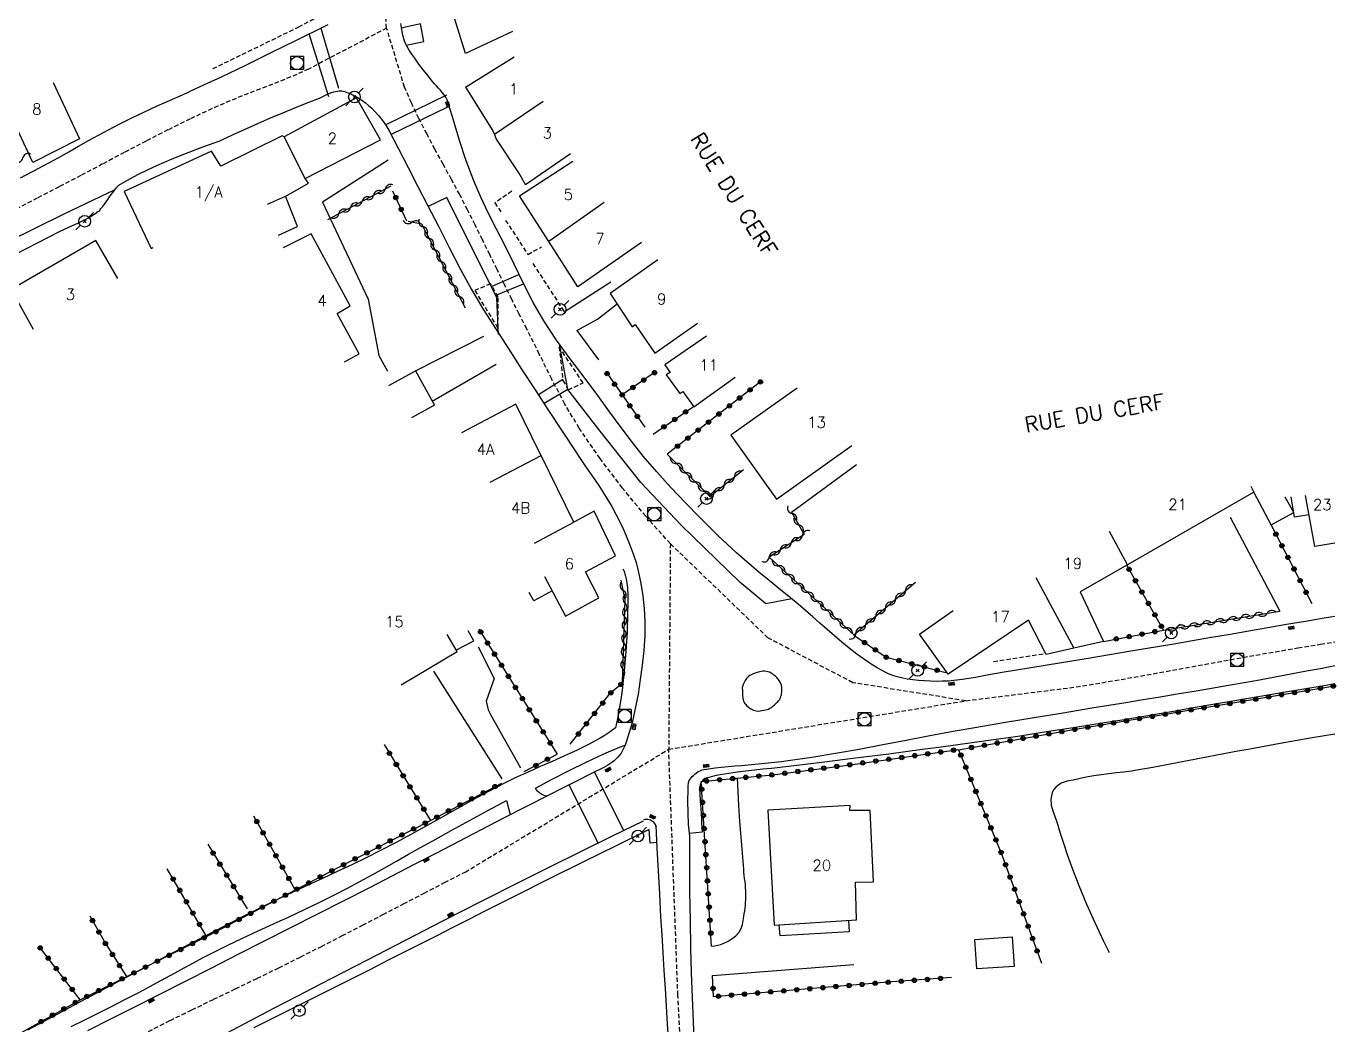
# Model space of a CAD drawing. Header units: millimetres. Extents: x 157999 to 159002, y 156999 to 158001.
# Drawn here: x 158850.2 to 159000.1, y 157797.1 to 157911.4 of the extents above; entities that cross this region are included whole.
import ezdxf
from ezdxf.enums import TextEntityAlignment as Align

# ---------------------------------------------------------------- set-up
doc = ezdxf.new("R2010")
doc.units = ezdxf.units.MM
doc.linetypes.add('DASHED', pattern=[0.75, 0.5, -0.25])
doc.layers.get('0').update_dxf_attribs({"linetype": 'CONTINUOUS'})
for name, color, linetype in [('W0001', 6, 'DASHED'), ('W0006', 2, 'CONTINUOUS'), ('W0008', 7, 'CONTINUOUS'), ('W0014', 7, 'CONTINUOUS'), ('W0015', 2, 'CONTINUOUS'), ('W0016', 2, 'CONTINUOUS'), ('W0017', 7, 'CONTINUOUS'), ('W0020', 2, 'CONTINUOUS'), ('W0101', 7, 'CONTINUOUS'), ('W0104', 1, 'CONTINUOUS'), ('W0112', 1, 'DASHED'), ('W0303', 7, 'CONTINUOUS'), ('W0310', 3, 'CONTINUOUS'), ('W0323', 7, 'CONTINUOUS'), ('W0333', 7, 'CONTINUOUS'), ('W0401', 7, 'CONTINUOUS'), ('W0420', 7, 'CONTINUOUS'), ('W0473', 7, 'CONTINUOUS'), ('W0515', 5, 'CONTINUOUS'), ('W0989', 7, 'CONTINUOUS'), ('W0991', 7, 'CONTINUOUS'), ('W1102', 7, 'CONTINUOUS')]:
    doc.layers.add(name, color=color, linetype=linetype)
doc.styles.get("Standard").update_dxf_attribs({"font": 'romans.shx', "width": 0.85})

# ---------------------------------------------------------------- blocks, each defined once
blk = doc.blocks.new('T420')
for p, q in [((0.75, 0.75), (-0.75, 0.75)), ((-0.75, 0.75), (-0.75, -0.75)), ((0.75, 0.75), (0.75, -0.75)), ((0.75, -0.75), (-0.75, -0.75))]:
    blk.add_line(p, q)
blk.add_ellipse((0, 0), major_axis=(-0.53, 0.53), ratio=1, start_param=3.926991, end_param=10.210176)
blk = doc.blocks.new('T473')
for p, q in [((-0.166667, 0.166667), (0.166667, -0.166667)), ((-0.166667, -0.166667), (0.166667, 0.166667)), ((0.500001, 0.500001), (1.000002, 1.000002)), ((-1.000002, -1.000002), (-0.500001, -0.500001))]:
    blk.add_line(p, q)
blk.add_ellipse((0, 0), major_axis=(0.471405, 0.471405), ratio=1, start_param=5.4977871438, end_param=11.780972451)
blk = doc.blocks.new('T401')
for p, q in [((-0.3, 0.3), (0, 0.3)), ((-0.3, -0.25), (-0.3, 0.3)), ((-0.3, 0.15), (0, 0.15)), ((-0.3, 0), (0, 0)), ((0, 0.3), (0, -0.25)), ((-0.3, -0.15), (0, -0.15)), ((-0.3, -0.25), (-0.3, -0.3)), ((-0.3, -0.3), (0, -0.3)), ((0, -0.3), (0, -0.25))]:
    blk.add_line(p, q)
blk = doc.blocks.new('t310o')
at = {"color": 0, "linetype": 'Continuous'}
for centre, start, end in [((-0.5, 0.38), 216.8699, 323.1304), ((0.5, -0.37), 36.8699, 143.1303)]:
    blk.add_arc(centre, 0.625, start, end, dxfattribs=at)
blk = doc.blocks.new('t323o')
at = {"color": 0, "linetype": 'Continuous'}
for radius in [0.25, 0.15]:
    blk.add_circle((0, 0), radius, dxfattribs=at)

msp = doc.modelspace()

# ---------------------------------------------------------------- linework, layer by layer
at = {"layer": 'W0001'}
for points in [[(158891.47, 157911.15), (158890.41, 157925.09), (158888.26, 157936.99), (158882.85, 157950.12), (158876.33, 157963.08), (158869.19, 157977.49), (158861.26, 157990.66), (158855.24, 158000)], [(158891.47, 157911.15), (158882.54, 157906.47), (158881.18, 157905.86), (158879.8, 157905.29), (158878.42, 157904.74), (158877.02, 157904.2), (158875.63, 157903.67), (158874.24, 157903.12), (158872.87, 157902.55), (158871.5, 157901.95), (158868.96, 157900.75), (158866.44, 157899.51), (158863.94, 157898.23), (158861.45, 157896.92), (158858.96, 157895.61), (158856.48, 157894.29), (158853.99, 157892.99), (158851.49, 157891.7), (158846.59, 157889.22)], [(158923.94, 157852.16), (158921.12, 157855.3), (158918.44, 157858.54), (158915.9, 157861.9), (158913.52, 157865.37), (158911.86, 157868.13), (158910.36, 157870.98), (158908.94, 157873.86), (158907.5, 157876.73), (158906.64, 157878.43), (158905.78, 157880.13), (158904.94, 157881.83), (158904.1, 157883.54), (158903.27, 157885.24), (158902.43, 157886.95), (158901.59, 157888.65), (158900.73, 157890.35), (158899.83, 157892.11), (158898.89, 157893.84), (158897.94, 157895.57), (158896.99, 157897.3), (158896.06, 157899.05), (158895.16, 157900.81), (158894.3, 157902.59), (158893.52, 157904.41), (158891.47, 157911.15)], [(158923.94, 157852.16), (158923.75, 157828.63)], [(158957.74, 157834.18), (158944.82, 157836.25), (158935.11, 157841.38), (158923.94, 157852.16)], [(158957.74, 157834.18), (158969.63, 157835.67), (158972.58, 157836.13), (158975.52, 157836.62), (158978.46, 157837.14), (158981.4, 157837.67), (158984.34, 157838.21), (158987.28, 157838.75), (158990.21, 157839.28), (158993.15, 157839.79), (158995.76, 157840.23), (158998.36, 157840.66), (159000, 157840.93)], [(158923.75, 157828.63), (158957.74, 157834.18)], [(158864.21, 157796.35), (158866.69, 157797.59), (158869.18, 157798.81), (158871.67, 157800.02), (158874.17, 157801.22), (158876.66, 157802.42), (158879.15, 157803.64), (158881.64, 157804.87), (158884, 157806.07), (158886.35, 157807.28), (158888.71, 157808.5), (158891.05, 157809.72), (158893.4, 157810.94), (158895.75, 157812.16), (158898.11, 157813.38), (158900.46, 157814.58), (158923.75, 157828.63)], [(158925.1, 157794.85), (158924.8, 157800.52), (158923.75, 157828.63)]]:
    msp.add_lwpolyline(points, dxfattribs=at)
at = {"layer": 'W0006'}
for points in [[(158860.36, 157892.65), (158854.54, 157889.86), (158825, 157875.31)], [(158904.29, 157876.08), (158904.08, 157880.3), (158898.36, 157891.79), (158896.24, 157890.74)], [(158937.83, 157845.84), (158934.87, 157845.27), (158931.88, 157847.77), (158925.16, 157854.29), (158920.55, 157859.15), (158915.89, 157865.03), (158912.21, 157869.82), (158911.27, 157875.01)]]:
    msp.add_lwpolyline(points, dxfattribs=at)
at = {"layer": 'W0008'}
for points in [[(158898.41, 157902.96), (158898.24, 157903.25), (158898.05, 157903.53), (158897.84, 157903.8), (158897.62, 157904.05), (158897.39, 157904.3), (158897.16, 157904.54), (158896.94, 157904.79), (158896.73, 157905.05), (158896.21, 157905.7), (158895.69, 157906.35), (158895.17, 157907.02), (158894.69, 157907.7), (158894.37, 157908.17), (158894.05, 157908.65), (158893.76, 157909.15), (158893.53, 157909.68), (158893.33, 157910.34), (158893.2, 157911.01), (158893.11, 157911.68)], [(159000, 157843.84), (158998.76, 157843.64), (158996.61, 157843.27), (158994.45, 157842.9), (158992.3, 157842.53), (158990.15, 157842.16), (158988, 157841.78), (158985.85, 157841.41), (158983.7, 157841.04), (158981.54, 157840.67), (158976.64, 157839.84), (158971.74, 157839.02), (158966.84, 157838.21), (158961.93, 157837.4), (158960.4, 157837.14), (158958.87, 157836.86), (158957.33, 157836.61), (158955.78, 157836.44), (158955.08, 157836.41), (158954.39, 157836.4), (158953.7, 157836.42), (158953.01, 157836.46), (158952.35, 157836.51), (158951.69, 157836.58), (158951.04, 157836.67), (158950.39, 157836.8), (158949.88, 157836.94), (158949.39, 157837.09), (158948.9, 157837.28), (158948.43, 157837.49), (158947.6, 157837.94), (158946.81, 157838.44), (158946.04, 157838.98), (158945.29, 157839.53), (158944.41, 157840.2), (158943.56, 157840.9), (158942.71, 157841.61), (158941.88, 157842.33), (158941.05, 157843.06), (158940.23, 157843.79), (158939.4, 157844.51), (158938.56, 157845.23), (158937.68, 157845.96), (158936.79, 157846.69), (158935.9, 157847.42), (158935.01, 157848.14), (158934.12, 157848.87), (158933.24, 157849.61), (158932.37, 157850.36), (158931.5, 157851.12), (158930.43, 157852.1), (158929.37, 157853.09), (158928.33, 157854.11), (158927.31, 157855.14), (158925.64, 157856.86), (158924, 157858.6), (158922.39, 157860.37), (158920.83, 157862.19), (158919.48, 157863.88), (158918.18, 157865.62), (158916.91, 157867.37), (158915.63, 157869.11), (158914.06, 157871.22), (158912.47, 157873.32), (158910.92, 157875.45), (158909.47, 157877.66), (158908.25, 157879.77), (158907.13, 157881.94), (158906.06, 157884.13), (158904.98, 157886.31), (158904.06, 157888.14), (158903.14, 157889.96), (158902.26, 157891.8), (158901.44, 157893.68), (158900.58, 157895.97), (158899.81, 157898.29), (158899.11, 157900.62), (158898.41, 157902.96)], [(158857.28, 157796.46), (158860, 157797.83), (158862.72, 157799.2), (158865.43, 157800.57), (158868.45, 157802.1), (158871.46, 157803.64), (158874.48, 157805.17), (158877.5, 157806.7), (158880.51, 157808.23), (158883.53, 157809.76), (158886.54, 157811.3), (158889.55, 157812.83), (158892.11, 157814.15), (158894.67, 157815.47), (158897.23, 157816.79), (158899.78, 157818.12), (158902.34, 157819.45), (158904.89, 157820.77), (158907.45, 157822.08), (158910.01, 157823.39), (158911.63, 157824.22), (158913.25, 157825.03), (158914.88, 157825.85), (158916.5, 157826.66)], [(158922.28, 157819.94), (158922.41, 157817.32), (158922.54, 157814.7), (158922.68, 157812.08), (158922.83, 157809.46), (158922.95, 157807.41), (158923.07, 157805.37), (158923.2, 157803.32), (158923.33, 157801.27), (158923.46, 157799.22), (158923.59, 157797.17), (158923.71, 157795.13)], [(158926.69, 157794.61), (158926.58, 157797.43), (158926.47, 157800.25), (158926.37, 157803.07), (158926.3, 157805.89), (158926.23, 157809.09), (158926.18, 157812.3), (158926.16, 157815.5), (158926.15, 157818.7)]]:
    msp.add_lwpolyline(points, dxfattribs=at)
at = {"layer": 'W0014'}
for points in [[(158849.57, 157894.02), (158851.68, 157895.12), (158852.82, 157895.74), (158853.96, 157896.37), (158855.09, 157897.01), (158856.22, 157897.65), (158857.35, 157898.29), (158858.48, 157898.92), (158859.62, 157899.53), (158860.77, 157900.13), (158862.22, 157900.85), (158863.68, 157901.54), (158865.15, 157902.22), (158866.62, 157902.88), (158868.09, 157903.54), (158869.57, 157904.2), (158871.03, 157904.88), (158872.49, 157905.56), (158875.42, 157906.97), (158878.33, 157908.39), (158881.24, 157909.83), (158884.15, 157911.27), (158884.76, 157911.56)], [(158872.37, 157898.27), (158873.82, 157898.95), (158875.27, 157899.61), (158876.73, 157900.26), (158878.19, 157900.89), (158879.58, 157901.48), (158880.97, 157902.05), (158882.37, 157902.61), (158883.77, 157903.15), (158884.31, 157903.39), (158884.86, 157903.66), (158885.44, 157903.88), (158886.05, 157903.99), (158886.35, 157903.97), (158886.65, 157903.9), (158886.93, 157903.8), (158887.21, 157903.7), (158887.58, 157903.53), (158887.95, 157903.34), (158888.3, 157903.13), (158888.64, 157902.9), (158889.04, 157902.61), (158889.41, 157902.3), (158889.78, 157901.98), (158890.12, 157901.63), (158890.56, 157901.12), (158890.98, 157900.6), (158891.36, 157900.05), (158891.72, 157899.48)], [(158891.72, 157899.48), (158892.82, 157897.33), (158893.93, 157895.19), (158895.04, 157893.05), (158896.15, 157890.91), (158897.39, 157888.48), (158898.62, 157886.05), (158899.87, 157883.62), (158901.19, 157881.23), (158902.56, 157878.92), (158903.99, 157876.65), (158905.45, 157874.4), (158906.91, 157872.14), (158908.45, 157869.76), (158910, 157867.4), (158911.56, 157865.03), (158913.11, 157862.67), (158913.63, 157861.89), (158914.16, 157861.12), (158914.69, 157860.35), (158915.22, 157859.58), (158915.75, 157858.8), (158916.26, 157858.02), (158916.76, 157857.23), (158917.23, 157856.42), (158917.71, 157855.55), (158918.16, 157854.67), (158918.58, 157853.77), (158918.97, 157852.86), (158919.34, 157851.93), (158919.7, 157850.98), (158920.01, 157850.02), (158920.27, 157849.04), (158920.56, 157847.62), (158920.78, 157846.18), (158920.93, 157844.73), (158921.01, 157843.27), (158921, 157841.6), (158920.89, 157839.93), (158920.72, 157838.26), (158920.5, 157836.6), (158920.24, 157834.95), (158919.93, 157833.29), (158919.55, 157831.65), (158919.09, 157830.04), (158918.93, 157829.56), (158918.75, 157829.09), (158918.55, 157828.63), (158918.3, 157828.19), (158918.12, 157827.95), (158917.93, 157827.72), (158917.72, 157827.52), (158917.5, 157827.32), (158917.26, 157827.13), (158917.02, 157826.96), (158916.77, 157826.8), (158916.5, 157826.66)], [(158847.8, 157884.69), (158854.04, 157887.88), (158855.11, 157888.39), (158856.2, 157888.89), (158857.27, 157889.42), (158858.29, 157890.06), (158858.31, 157890.07), (158858.32, 157890.09), (158858.33, 157890.1), (158858.34, 157890.12), (158858.35, 157890.13), (158858.37, 157890.15), (158858.39, 157890.16), (158858.41, 157890.17), (158858.41, 157890.17), (158858.41, 157890.17), (158858.41, 157890.16), (158858.41, 157890.16), (158858.42, 157890.16), (158858.42, 157890.16), (158858.42, 157890.16), (158858.42, 157890.16), (158858.54, 157890.21), (158858.63, 157890.3), (158858.7, 157890.41), (158858.77, 157890.5), (158858.98, 157890.75), (158859.19, 157891.02), (158859.39, 157891.29), (158859.58, 157891.56), (158859.77, 157891.84), (158859.96, 157892.11), (158860.16, 157892.39), (158860.36, 157892.65), (158860.43, 157892.75), (158860.5, 157892.85), (158860.57, 157892.94), (158860.65, 157893.03), (158860.7, 157893.07), (158860.74, 157893.1), (158860.79, 157893.13), (158860.83, 157893.17), (158860.89, 157893.21), (158860.95, 157893.25), (158861.01, 157893.29), (158861.07, 157893.33), (158862.07, 157893.9), (158863.09, 157894.43), (158864.12, 157894.94), (158865.17, 157895.42), (158866.94, 157896.2), (158868.74, 157896.93), (158870.55, 157897.62), (158872.37, 157898.27)], [(158918.51, 157849.28), (158918.64, 157849.01), (158918.74, 157848.72), (158918.82, 157848.43), (158918.89, 157848.13), (158919.02, 157847.16), (158919.06, 157846.19), (158919.06, 157845.22), (158919.04, 157844.25), (158918.98, 157842.03), (158918.84, 157839.82), (158918.65, 157837.61), (158918.41, 157835.41), (158918.26, 157834.32), (158918.09, 157833.24), (158917.9, 157832.16), (158917.67, 157831.08)], [(158926.15, 157818.7), (158926.03, 157820.03), (158925.96, 157821.36), (158925.94, 157822.7), (158925.97, 157824.03), (158925.98, 157824.16), (158925.98, 157824.28), (158925.98, 157824.41), (158925.99, 157824.54), (158926, 157824.67), (158926.02, 157824.8), (158926.05, 157824.92), (158926.1, 157825.05), (158926.19, 157825.22), (158926.31, 157825.37), (158926.44, 157825.5), (158926.57, 157825.63), (158926.75, 157825.79), (158926.93, 157825.94), (158927.13, 157826.07), (158927.34, 157826.18), (158927.57, 157826.27), (158927.81, 157826.32), (158928.06, 157826.36), (158928.3, 157826.4), (158929.05, 157826.5), (158929.81, 157826.58), (158930.57, 157826.65), (158931.33, 157826.72), (158932.09, 157826.79), (158932.85, 157826.86), (158933.62, 157826.93), (158934.38, 157827), (158935.14, 157827.07), (158935.9, 157827.15), (158936.66, 157827.24), (158937.42, 157827.33), (158940.14, 157827.74), (158942.84, 157828.18), (158945.54, 157828.66), (158948.24, 157829.16), (158950.93, 157829.68), (158953.62, 157830.19), (158956.31, 157830.69), (158959.01, 157831.17), (158962.3, 157831.73), (158965.59, 157832.27), (158968.88, 157832.82), (158972.16, 157833.36), (158974.12, 157833.68), (158976.08, 157834), (158978.03, 157834.32), (158979.99, 157834.64), (158981.95, 157834.96), (158983.9, 157835.28), (158985.86, 157835.61), (158987.81, 157835.95), (158989.6, 157836.27), (158991.38, 157836.59), (158993.17, 157836.92), (158994.95, 157837.26), (158996.73, 157837.6), (158998.52, 157837.93), (159000, 157838.2)], [(159000, 157836.11), (158998.76, 157835.91), (158994.32, 157835.16), (158989.87, 157834.4), (158987.84, 157834.06), (158985.8, 157833.71), (158983.77, 157833.36), (158981.73, 157833.01), (158979.7, 157832.66), (158977.66, 157832.31), (158975.63, 157831.97), (158973.59, 157831.64), (158970.3, 157831.12), (158967, 157830.61), (158963.7, 157830.11), (158960.4, 157829.63), (158958.49, 157829.36), (158956.58, 157829.1), (158954.66, 157828.84), (158952.75, 157828.59), (158948.93, 157828.09), (158945.11, 157827.61), (158941.29, 157827.13), (158937.47, 157826.66), (158936.5, 157826.55), (158935.52, 157826.44), (158934.54, 157826.34), (158933.56, 157826.24), (158932.58, 157826.13), (158931.6, 157826.01), (158930.62, 157825.87), (158929.65, 157825.71), (158929.2, 157825.62), (158928.76, 157825.52), (158928.33, 157825.41), (158927.89, 157825.28)], [(158917.67, 157831.08), (158917.25, 157830.77), (158916.82, 157830.47), (158916.37, 157830.18), (158915.92, 157829.91), (158914.57, 157829.19), (158913.21, 157828.51), (158911.82, 157827.87), (158910.43, 157827.25), (158909.04, 157826.65), (158907.65, 157826.03), (158906.26, 157825.39), (158904.9, 157824.72), (158903.11, 157823.8), (158901.35, 157822.84), (158899.59, 157821.87), (158897.84, 157820.88), (158896.09, 157819.9), (158894.33, 157818.92), (158892.57, 157817.96), (158890.78, 157817.04), (158889.14, 157816.21), (158887.48, 157815.41), (158885.81, 157814.63), (158884.14, 157813.86), (158882.47, 157813.09), (158880.81, 157812.32), (158879.14, 157811.53), (158877.49, 157810.72), (158874.67, 157809.31), (158871.87, 157807.86), (158869.08, 157806.4), (158866.29, 157804.94), (158863.18, 157803.31), (158860.07, 157801.67), (158856.97, 157800.03), (158853.88, 157798.36), (158850.38, 157796.48)], [(158908.52, 157824.2), (158910.43, 157825.22), (158912.35, 157826.2), (158914.29, 157827.14), (158916.24, 157828.06), (158916.87, 157828.33), (158917.49, 157828.6), (158918.13, 157828.86), (158918.76, 157829.1)], [(158927.89, 157825.28), (158927.71, 157825.13), (158927.56, 157824.96), (158927.44, 157824.76), (158927.34, 157824.55), (158927.28, 157824.27), (158927.28, 157823.98), (158927.3, 157823.7), (158927.32, 157823.42), (158927.34, 157822.88), (158927.37, 157822.34), (158927.41, 157821.81), (158927.45, 157821.27), (158927.49, 157820.74), (158927.52, 157820.21), (158927.55, 157819.68), (158927.59, 157819.15)], [(158855.38, 157796.91), (158856.92, 157797.68), (158858.45, 157798.44), (158859.98, 157799.21), (158861.51, 157799.99), (158863.04, 157800.77), (158864.09, 157801.34), (158865.15, 157801.91), (158866.2, 157802.48), (158867.25, 157803.06), (158868.3, 157803.63), (158869.35, 157804.2), (158870.41, 157804.77), (158871.48, 157805.31), (158873.23, 157806.18), (158874.99, 157807.02), (158876.76, 157807.84), (158878.53, 157808.65), (158880.31, 157809.46), (158882.08, 157810.28), (158883.84, 157811.13), (158885.58, 157812), (158887, 157812.74), (158888.4, 157813.49), (158889.8, 157814.26), (158891.19, 157815.04), (158892.58, 157815.83), (158893.97, 157816.61), (158895.36, 157817.39), (158896.76, 157818.16), (158898.86, 157819.32), (158900.96, 157820.47), (158903.06, 157821.63), (158905.17, 157822.78)], [(158905.17, 157822.78), (158905.61, 157821.15)], [(158873.21, 157796.2), (158875.89, 157797.59), (158878.56, 157798.99), (158881.24, 157800.38), (158883.92, 157801.78), (158886.6, 157803.17), (158889.29, 157804.55), (158893.63, 157806.79), (158897.98, 157809.02), (158902.34, 157811.24), (158906.7, 157813.45), (158910.23, 157815.22), (158913.77, 157816.97), (158917.31, 157818.72), (158920.86, 157820.46)], [(158920.85, 157820.58), (158921.01, 157820.62), (158921.18, 157820.63), (158921.35, 157820.63), (158921.51, 157820.6), (158921.65, 157820.55), (158921.77, 157820.49), (158921.89, 157820.41), (158921.99, 157820.32), (158922.1, 157820.18), (158922.19, 157820.03), (158922.25, 157819.87), (158922.3, 157819.71)], [(158921.52, 157819.47), (158917.72, 157817.6), (158913.93, 157815.72), (158910.14, 157813.83), (158906.36, 157811.93), (158904.53, 157811.01), (158902.7, 157810.09), (158900.87, 157809.16), (158899.04, 157808.23), (158897.22, 157807.3), (158895.39, 157806.37), (158893.56, 157805.44), (158891.73, 157804.52), (158889.53, 157803.41), (158887.32, 157802.3), (158885.11, 157801.19), (158882.9, 157800.09), (158880.69, 157798.98), (158878.48, 157797.87), (158876.28, 157796.75)], [(158921.64, 157817.89), (158921.52, 157819.47)], [(158927.59, 157819.15), (158926.14, 157818.98)], [(158922.39, 157817.95), (158921.64, 157817.89)]]:
    msp.add_lwpolyline(points, dxfattribs=at)
msp.add_lwpolyline([(158909.75, 157823.26, -0.126424), (158908.79, 157823.79, -0.126424), (158908.52, 157824.2)], format="xyb", dxfattribs=at)
at = {"layer": 'W0015'}
msp.add_lwpolyline([(158932.18, 157835.46), (158932.19, 157835.14), (158932.19, 157834.81), (158932.22, 157834.47), (158932.31, 157834.15), (158932.37, 157834), (158932.46, 157833.87), (158932.56, 157833.74), (158932.67, 157833.63), (158932.91, 157833.43), (158933.16, 157833.25), (158933.45, 157833.11), (158933.75, 157833.02), (158933.98, 157833), (158934.2, 157833.02), (158934.42, 157833.07), (158934.64, 157833.12), (158934.82, 157833.15), (158935, 157833.19), (158935.17, 157833.24), (158935.34, 157833.32), (158935.52, 157833.42), (158935.67, 157833.55), (158935.82, 157833.69), (158935.97, 157833.82), (158936.09, 157833.93), (158936.21, 157834.04), (158936.32, 157834.16), (158936.42, 157834.29), (158936.47, 157834.37), (158936.51, 157834.45), (158936.54, 157834.54), (158936.57, 157834.62), (158936.6, 157834.71), (158936.62, 157834.8), (158936.64, 157834.88), (158936.66, 157834.97), (158936.69, 157835.22), (158936.7, 157835.46), (158936.68, 157835.71), (158936.64, 157835.95), (158936.58, 157836.15), (158936.49, 157836.33), (158936.39, 157836.51), (158936.27, 157836.67), (158936.12, 157836.84), (158935.97, 157836.99), (158935.8, 157837.13), (158935.62, 157837.26), (158935.46, 157837.35), (158935.29, 157837.44), (158935.11, 157837.51), (158934.93, 157837.55), (158934.73, 157837.57), (158934.52, 157837.56), (158934.32, 157837.53), (158934.13, 157837.49), (158933.88, 157837.43), (158933.64, 157837.36), (158933.4, 157837.27), (158933.17, 157837.15), (158933.03, 157837.07), (158932.9, 157836.97), (158932.77, 157836.86), (158932.66, 157836.74), (158932.5, 157836.52), (158932.37, 157836.29), (158932.26, 157836.04), (158932.18, 157835.78), (158932.17, 157835.7), (158932.17, 157835.62), (158932.17, 157835.54)], close=True, dxfattribs=at)
at = {"layer": 'W0016'}
for points in [[(158884.87, 157903.28), (158882.62, 157910.52)], [(158883.93, 157911.16), (158885.96, 157904.28)], [(158891.4, 157900.12), (158898.37, 157903.53)], [(158898.35, 157902.08), (158891.97, 157898.98)], [(158903.53, 157881.62), (158906.61, 157882.96)], [(158904.09, 157880.65), (158907.13, 157881.89)], [(158911.64, 157870.95), (158908.84, 157869.2)], [(158912.21, 157869.82), (158909.49, 157868.2)]]:
    msp.add_lwpolyline(points, dxfattribs=at)
at = {"layer": 'W0017'}
for points in [[(158891.66, 157896.06), (158884.13, 157891.24), (158889.35, 157880.14), (158890.58, 157873.69), (158891.56, 157871.89)], [(158911.79, 157878.7), (158917.14, 157882.14)], [(158915.6, 157877.84), (158917.85, 157879.6)], [(158913.24, 157876.56), (158915.6, 157877.84)], [(158894.78, 157871.93), (158902.61, 157875.9)], [(158896.68, 157868.46), (158903.99, 157872.71)], [(158937.8, 157855.75), (158945.25, 157861.21)], [(158987.99, 157855.19), (158993.7, 157844.42)], [(158901.95, 157840.37), (158903.79, 157836.73), (158902.87, 157834.15), (158903.09, 157833.16), (158903.4, 157832.55), (158906.79, 157826.52)], [(158904.7, 157825.24), (158896.86, 157837.58)], [(158928.66, 157806.09), (158929.02, 157806.13), (158929.38, 157806.21), (158929.73, 157806.31), (158930.07, 157806.45), (158930.55, 157806.69), (158931.02, 157806.96), (158931.45, 157807.3), (158931.82, 157807.71), (158932.05, 157808.13), (158932.18, 157808.58), (158932.27, 157809.04), (158932.35, 157809.48), (158932.4, 157809.8), (158932.45, 157810.13), (158932.49, 157810.45), (158932.53, 157810.77), (158932.55, 157811.1), (158932.57, 157811.42), (158932.58, 157811.74), (158932.58, 157812.07), (158932.57, 157812.43), (158932.55, 157812.79), (158932.52, 157813.15), (158932.49, 157813.5), (158932.44, 157813.86), (158932.4, 157814.22), (158932.36, 157814.58), (158932.33, 157814.93), (158932.18, 157816.74), (158932.03, 157818.56), (158931.89, 157820.37), (158931.77, 157822.18), (158931.73, 157822.98), (158931.69, 157823.78), (158931.67, 157824.58), (158931.64, 157825.37)], [(158928.75, 157802.76), (158944.95, 157803.99)]]:
    msp.add_lwpolyline(points, dxfattribs=at)
at = {"layer": 'W0020'}
for points in [[(158915.25, 157826.03), (158918.57, 157819.33)], [(158912.31, 157824.55), (158915.68, 157817.89)]]:
    msp.add_lwpolyline(points, dxfattribs=at)
at = {"layer": 'W0101'}
for points in [[(158900.48, 157908.25), (158898.89, 157913.42)], [(158905.87, 157910.77), (158900.48, 157908.25)], [(158900.49, 157904.39), (158906.06, 157907.88)], [(158853.31, 157904.95), (158856.32, 157898.48)], [(158900.49, 157904.39), (158903.63, 157899.4), (158903.8, 157898.98)], [(158850.99, 157895.79), (158847.87, 157902.5)], [(158890.78, 157898.39), (158888.02, 157903.18), (158879.74, 157898.71)], [(158856.32, 157898.48), (158850.99, 157895.79)], [(158879.74, 157898.71), (158879.53, 157898.84), (158872.51, 157895.35), (158871.43, 157897.08), (158861.45, 157892.46)], [(158882.16, 157893.93), (158890.78, 157898.39)], [(158903.8, 157898.98), (158904.01, 157898.44), (158906.73, 157894.35), (158907.36, 157893.22)], [(158912.5, 157896.76), (158907.36, 157893.22)], [(158906.68, 157891.98), (158912.76, 157895.95)], [(158877.82, 157891.03), (158879.89, 157891.94), (158879.92, 157891.94), (158882.52, 157893.41), (158882.16, 157893.93)], [(158861.45, 157892.46), (158864.54, 157885.95), (158864.76, 157886.05)], [(158910.04, 157886.74), (158906.68, 157891.98)], [(158887.28, 157879.36), (158882.82, 157887.63), (158879.64, 157886.01)], [(158860.71, 157882.49), (158858.19, 157886.84), (158848.49, 157881.23), (158851.03, 157876.71)], [(158920.65, 157886.63), (158913.35, 157881.57), (158910.04, 157886.74)], [(158922.51, 157884.64), (158917.06, 157880.79), (158919.57, 157876.98), (158919.93, 157877.24), (158922.15, 157873.97), (158927.05, 157877.39)], [(158886.64, 157872.95), (158888.32, 157873.87), (158887.64, 157875.15), (158885.82, 157878.5), (158887.28, 157879.36)], [(158928.09, 157875.9), (158923.32, 157872.61), (158923.9, 157871.73), (158923.45, 157871.49), (158925.02, 157869.33), (158925.38, 157869.58), (158926.64, 157867.81), (158931.37, 157871.21)], [(158938.44, 157869.96), (158930.87, 157864.57), (158936.07, 157857.26), (158944.7, 157863.4)], [(158906.25, 157868.11), (158900.04, 157864.85)], [(158909.15, 157862.25), (158909.02, 157862.51), (158906.25, 157868.11)], [(158912.91, 157854.63), (158909.15, 157862.25)], [(158990.36, 157858.73), (158990.7, 157858.05), (158976.26, 157849.74)], [(159000, 157852.2), (158997.71, 157851.85), (158996.61, 157857.66)], [(158917.68, 157850.76), (158915.21, 157855.87), (158912.91, 157854.63)], [(158909.54, 157848.41), (158910.51, 157846.54), (158911.94, 157843.85), (158915.76, 157845.95), (158914.21, 157848.94), (158917.68, 157850.76)], [(158976.26, 157849.74), (158970.84, 157846.63), (158973.5, 157840.98)], [(158966.93, 157839.47), (158964.93, 157843.39), (158955.73, 157837.22), (158952.44, 157841.82), (158956.3, 157844.53)], [(158899.56, 157839.83), (158898.39, 157841.76)], [(158973.5, 157840.98), (158970.12, 157840.2)], [(158893.15, 157835.99), (158899.56, 157839.83)], [(158970.12, 157840.2), (158966.93, 157839.47)]]:
    msp.add_lwpolyline(points, dxfattribs=at)
msp.add_lwpolyline([(158944.5, 157822.2), (158935.11, 157821.68), (158935.81, 157808.5), (158945.24, 157809.11), (158945.14, 157813.43), (158947.19, 157813.47), (158946.8, 157821.63), (158944.46, 157821.62)], close=True, dxfattribs=at)
at = {"layer": 'W0104'}
for points in [[(158879.1, 157887.48), (158881.28, 157888.44), (158879.89, 157891.94)], [(158891.72, 157870.25), (158894.78, 157871.93), (158896.93, 157868)], [(158896.93, 157868), (158894.31, 157866.56)], [(158992.7, 157854.3), (158990.7, 157858.05)], [(158992.7, 157854.3), (158995.28, 157855.72), (158994.31, 157857.48)], [(158997.02, 157855.46), (158995.36, 157855.21), (158994.99, 157857.53)], [(158910.4, 157846.76), (158908.32, 157845.62), (158907.8, 157846.57)], [(158899.45, 157840.02), (158901.45, 157841.04), (158900.8, 157842.18)], [(158944.32, 157809.05), (158944.39, 157807.73), (158936.5, 157807.28), (158936.4, 157808.54)]]:
    msp.add_lwpolyline(points, dxfattribs=at)
msp.add_lwpolyline([(158963.28, 157803.79), (158959.01, 157803.49), (158958.77, 157806.87), (158963.04, 157807.18)], close=True, dxfattribs=at)
at = {"layer": 'W0112'}
for points in [[(158871.58, 157906.52), (158881.41, 157911.29), (158887.37, 157914.53), (158887.75, 157925.13)], [(158905.81, 157892.48), (158903.86, 157891.18), (158904.62, 157890.02)], [(158905.08, 157889.16), (158907.63, 157885.27), (158909.21, 157886.11)], [(158908.21, 157884.21), (158911.79, 157878.7)], [(158960.91, 157838.69), (158966.87, 157839.58)]]:
    msp.add_lwpolyline(points, dxfattribs=at)
for points in [[(158904.21, 157876.81), (158904.23, 157880.41), (158903.37, 157881.9), (158901.55, 157881.13)], [(158911.21, 157874.67), (158911.65, 157870.85), (158912.25, 157869.77), (158913.95, 157870.56)]]:
    msp.add_lwpolyline(points, close=True, dxfattribs=at)
at = {"layer": 'W0303'}
msp.add_lwpolyline([(158913.24, 157876.56), (158915.7, 157873.21)], dxfattribs=at)
at = {"layer": 'W0310'}
for points in [[(158891.94, 157893.09), (158884.69, 157889.23)], [(158900.49, 157879.1), (158895.51, 157888.72), (158893.92, 157889.03)], [(158923.57, 157862.4), (158928.45, 157857.54), (158932.3, 157860.65)], [(158937.8, 157855.75), (158939.24, 157853.22), (158935.23, 157850.63), (158944.93, 157841.71), (158951.99, 157847.76)], [(158918.45, 157836.33), (158918.76, 157845.73), (158918.3, 157847.97)], [(158980.38, 157842.27), (158993.7, 157844.42)]]:
    msp.add_lwpolyline(points, dxfattribs=at)
at = {"layer": 'W0323'}
for points in [[(158893.79, 157889.05), (158892.17, 157892.5)], [(158916.54, 157871.85), (158921.02, 157865.5)], [(158922.24, 157871.81), (158918.42, 157869.18)], [(158934.28, 157870.7), (158923.57, 157862.4)], [(158921.97, 157864.68), (158926.59, 157867.87)], [(158997.38, 157845.26), (158992.7, 157854.3)], [(158973.5, 157840.98), (158980.38, 157842.27), (158976.17, 157849.69)], [(158902.02, 157842.39), (158910.99, 157828.08)], [(158944.93, 157841.68), (158948.64, 157839.16), (158955.61, 157837.38)], [(158912.49, 157829.2), (158917.14, 157835.11), (158918.48, 157836.22)], [(158956.92, 157828.58), (158970.09, 157830.88), (158993.06, 157834.73), (159000, 157835.9)], [(158891.19, 157829.16), (158896.49, 157820.5)], [(158907.22, 157826.08), (158910.99, 157828.08)], [(158928.66, 157806.09), (158927.48, 157824.94), (158935.63, 157825.71), (158944.57, 157826.87), (158956.92, 157828.61)], [(158956.92, 157828.58), (158961.77, 157816.87)], [(158837.3, 157796.28), (158840.2, 157790.94), (158856.41, 157799.97), (158871.1, 157807.32), (158885.7, 157814.99), (158896.49, 157820.5), (158904.64, 157824.77)], [(158881.01, 157812.53), (158876.27, 157820.96)], [(158870.99, 157817.76), (158875.51, 157810.37)], [(158961.77, 157816.87), (158966.42, 157804.15)], [(158870.81, 157807.3), (158866.37, 157814.95)], [(158857.5, 157809.57), (158859.29, 157806.4), (158861.71, 157802.62)], [(158856.41, 157799.97), (158851.71, 157806.05)], [(158956.11, 157802.5), (158949.34, 157802.01), (158928.88, 157800.32), (158928.75, 157802.76)]]:
    msp.add_lwpolyline(points, dxfattribs=at)
at = {"layer": 'W0333'}
msp.add_lwpolyline([(158893.73, 157909.2), (158895.74, 157909.63), (158895.33, 157911.64), (158893.15, 157911.16)], dxfattribs=at)
at = {"layer": 'W0515'}
msp.add_lwpolyline([(159000, 157830.37), (158997.17, 157829.89), (158993.71, 157829.28), (158990.26, 157828.66), (158988.67, 157828.37), (158987.08, 157828.07), (158985.5, 157827.76), (158983.91, 157827.45), (158982.33, 157827.14), (158980.74, 157826.84), (158979.15, 157826.55), (158977.56, 157826.27), (158976.7, 157826.14), (158975.84, 157826.02), (158974.98, 157825.92), (158974.12, 157825.82), (158973.26, 157825.71), (158972.4, 157825.58), (158971.54, 157825.43), (158970.69, 157825.24), (158970.04, 157825.11), (158969.35, 157824.98), (158968.67, 157824.75), (158968.08, 157824.35), (158967.82, 157824.04), (158967.65, 157823.68), (158967.54, 157823.3), (158967.49, 157822.92), (158967.53, 157822.23), (158967.71, 157821.57), (158967.95, 157820.94), (158968.16, 157820.32), (158968.55, 157819.03), (158968.96, 157817.76), (158969.39, 157816.49), (158969.86, 157815.23), (158970.69, 157813.06), (158971.57, 157810.92), (158972.5, 157808.79), (158973.49, 157806.69), (158974.05, 157805.59), (158974.16, 157805.39)], dxfattribs=at)
at = {"layer": 'W1102'}
for points in [[(158909.37, 157902.77), (158903.8, 157898.98)], [(158882.16, 157893.93), (158879.74, 157898.71)], [(158916.36, 157891.21), (158910.04, 157886.74)], [(158903.31, 157859.18), (158909.15, 157862.25)], [(158908.4, 157852.21), (158912.91, 157854.63)], [(158976.26, 157849.74), (158974.21, 157853.57)], [(158965.77, 157848.29), (158970.12, 157840.2)]]:
    msp.add_lwpolyline(points, dxfattribs=at)

# ---------------------------------------------------------------- block references
at = {"layer": 'W0310'}
for p, rotation in [((158849.83, 157896.29), 27.10768552847491), ((158891.31, 157892.75), 207.9962123510204), ((158888.66, 157891.34), 207.9962123510204), ((158889.98, 157892.05), 207.9962123510204), ((158886.01, 157889.93), 207.9962123510204), ((158887.33, 157890.64), 207.9962123510204), ((158894.36, 157888.95), 168.8713826791721), ((158895.66, 157888.42), 117.3715809345838), ((158896.35, 157887.09), 117.3715809345838), ((158897.04, 157885.76), 117.3715809345838), ((158897.73, 157884.43), 117.3715809345838), ((158898.42, 157883.1), 117.3715809345838), ((158899.11, 157881.76), 117.3715809345838), ((158899.8, 157880.43), 117.3715809345838), ((158924.64, 157861.34), 315.088319392778), ((158925.7, 157860.28), 315.088319392778), ((158931.27, 157859.81), 38.85312409129902), ((158926.76, 157859.22), 315.088319392778), ((158927.82, 157858.17), 315.088319392778), ((158930.1, 157858.87), 38.85312409129902), ((158928.93, 157857.93), 38.85312409129902), ((158937.88, 157855.61), 299.722874554251), ((158938.62, 157854.31), 299.722874554251), ((158937.78, 157852.27), 212.8815449493869), ((158939.04, 157853.09), 212.8815449493869), ((158935.26, 157850.65), 212.8815449493869), ((158936.52, 157851.46), 212.8815449493869), ((158936.32, 157849.63), 317.4112884408297), ((158937.42, 157848.62), 317.4112884408297), ((158938.52, 157847.6), 317.4112884408297), ((158918.54, 157846.81), 101.594690644388), ((158939.63, 157846.59), 317.4112884408297), ((158950.85, 157846.78), 40.58960162889812), ((158918.75, 157845.33), 88.08577110630323), ((158940.73, 157845.57), 317.4112884408297), ((158941.84, 157844.56), 317.4112884408297), ((158948.57, 157844.83), 40.58960162889812), ((158949.71, 157845.81), 40.58960162889812), ((158918.7, 157843.83), 88.08577110630323), ((158942.94, 157843.54), 317.4112884408297), ((158947.44, 157843.86), 40.58960162889812), ((158987.79, 157843.47), 9.147329202416195), ((158989.27, 157843.71), 9.147329202416195), ((158990.75, 157843.94), 9.147329202416195), ((158992.23, 157844.18), 9.147329202416195), ((158918.65, 157842.33), 88.08577110630323), ((158944.05, 157842.53), 317.4112884408297), ((158945.16, 157841.9), 40.58960162889812), ((158946.3, 157842.88), 40.58960162889812), ((158981.86, 157842.51), 9.147329202416195), ((158983.34, 157842.75), 9.147329202416195), ((158984.82, 157842.99), 9.147329202416195), ((158986.31, 157843.23), 9.147329202416195), ((158918.6, 157840.83), 88.08577110630323), ((158918.55, 157839.33), 88.08577110630323), ((158918.5, 157837.83), 88.08577110630323)]:
    msp.add_blockref('t310o', p, dxfattribs=dict(at, rotation=rotation))
at = {"layer": 'W0323'}
for p, rotation in [((158892.51, 157891.77), 115.1531171387326), ((158893.15, 157890.41), 115.1531171387326), ((158916.69, 157871.62), 305.2608224887014), ((158920.89, 157870.88), 214.4544229466323), ((158922.13, 157871.73), 214.4544229466323), ((158934.24, 157870.67), 217.777569385505), ((158917.56, 157870.4), 305.2608224887014), ((158918.43, 157869.18), 305.2608224887014), ((158919.66, 157870.03), 214.4544229466323), ((158933.06, 157869.75), 217.777569385505), ((158919.29, 157867.95), 305.2608224887014), ((158930.69, 157867.92), 217.777569385505), ((158931.87, 157868.83), 217.777569385505), ((158920.16, 157866.73), 305.2608224887014), ((158924.44, 157866.38), 34.65514251848381), ((158925.68, 157867.24), 34.65514251848381), ((158928.32, 157866.08), 217.777569385505), ((158929.5, 157867), 217.777569385505), ((158923.21, 157865.53), 34.65514251848381), ((158927.13, 157865.16), 217.777569385505), ((158924.76, 157863.32), 217.777569385505), ((158925.95, 157864.24), 217.777569385505), ((158993.24, 157853.25), 117.3657399263238), ((158993.93, 157851.92), 117.3657399263238), ((158994.62, 157850.59), 117.3657399263238), ((158976.43, 157849.23), 119.6149345619019), ((158995.31, 157849.26), 117.3657399263238), ((158977.17, 157847.92), 119.6149345619019), ((158977.91, 157846.62), 119.6149345619019), ((158996, 157847.93), 117.3657399263238), ((158996.69, 157846.59), 117.3657399263238), ((158978.65, 157845.32), 119.6149345619019), ((158979.4, 157844.01), 119.6149345619019), ((158902.23, 157842.06), 302.0690978578159), ((158979.4, 157842.09), 10.67292888183361), ((158980.14, 157842.71), 119.6149345619019), ((158903.02, 157840.79), 302.0690978578159), ((158946.17, 157840.84), 325.8252261301228), ((158974.97, 157841.26), 10.67292888183361), ((158976.45, 157841.53), 10.67292888183361), ((158977.92, 157841.81), 10.67292888183361), ((158903.82, 157839.52), 302.0690978578159), ((158947.41, 157840), 325.8252261301228), ((158948.65, 157839.16), 345.6989654811329), ((158904.62, 157838.25), 302.0690978578159), ((158950.1, 157838.79), 345.6989654811329), ((158951.56, 157838.42), 345.6989654811329), ((158953.01, 157838.05), 345.6989654811329), ((158954.47, 157837.67), 345.6989654811329), ((158905.41, 157836.98), 302.0690978578159), ((158918.28, 157836.05), 39.54538549811919), ((158906.21, 157835.71), 302.0690978578159), ((158917.13, 157835.1), 51.78668043906737), ((158992.41, 157834.62), 9.502360615658553), ((158993.89, 157834.87), 9.585065775411248), ((158995.37, 157835.12), 9.585065775411248), ((158996.85, 157835.37), 9.585065775411248), ((158998.33, 157835.62), 9.585065775411248), ((158999.81, 157835.87), 9.585065775411248), ((158907.01, 157834.43), 302.0690978578159), ((158907.8, 157833.16), 302.0690978578159), ((158916.2, 157833.92), 51.78668043906737), ((158983.53, 157833.13), 9.502360615658553), ((158985.01, 157833.38), 9.502360615658553), ((158986.49, 157833.63), 9.502360615658553), ((158987.97, 157833.87), 9.502360615658553), ((158989.45, 157834.12), 9.502360615658553), ((158990.93, 157834.37), 9.502360615658553), ((158908.6, 157831.89), 302.0690978578159), ((158914.34, 157831.56), 51.78668043906737), ((158915.27, 157832.74), 51.78668043906737), ((158974.66, 157831.65), 9.502360615658553), ((158976.14, 157831.89), 9.502360615658553), ((158977.62, 157832.14), 9.502360615658553), ((158979.1, 157832.39), 9.502360615658553), ((158980.58, 157832.64), 9.502360615658553), ((158982.06, 157832.88), 9.502360615658553), ((158909.4, 157830.62), 302.0690978578159), ((158913.42, 157830.38), 51.78668043906737), ((158965.79, 157830.13), 9.935003602420322), ((158967.26, 157830.39), 9.935003602420322), ((158968.74, 157830.65), 9.935003602420322), ((158970.22, 157830.9), 9.502360615658553), ((158971.7, 157831.15), 9.502360615658553), ((158973.18, 157831.4), 9.502360615658553), ((158910.19, 157829.35), 302.0690978578159), ((158958.4, 157828.83), 9.935003602420322), ((158959.88, 157829.09), 9.935003602420322), ((158961.35, 157829.35), 9.935003602420322), ((158962.83, 157829.61), 9.935003602420322), ((158964.31, 157829.87), 9.935003602420322), ((158891.79, 157828.17), 301.4802078032668), ((158909.87, 157827.49), 27.89936693671983), ((158947.45, 157827.28), 7.996270383897289), ((158948.93, 157827.49), 7.996270383897289), ((158950.42, 157827.69), 7.996270383897289), ((158951.91, 157827.9), 7.996270383897289), ((158953.39, 157828.11), 7.996270383897289), ((158954.88, 157828.32), 7.996270383897289), ((158956.36, 157828.53), 7.996270383897289), ((158957.18, 157827.96), 292.4908167007396), ((158892.58, 157826.89), 301.4802078032668), ((158893.36, 157825.61), 301.4802078032668), ((158908.55, 157826.79), 27.89936693671983), ((158935.55, 157825.7), 5.406519632137822), ((158937.04, 157825.89), 7.403443834210575), ((158938.53, 157826.09), 7.403443834210575), ((158940.02, 157826.28), 7.403443834210575), ((158941.5, 157826.47), 7.403443834210575), ((158942.99, 157826.67), 7.403443834210575), ((158944.48, 157826.86), 7.403443834210575), ((158945.96, 157827.07), 7.996270383897289), ((158957.75, 157826.57), 292.4908167007396), ((158894.14, 157824.33), 301.4802078032668), ((158903.87, 157824.36), 27.65990143005873), ((158928.09, 157825), 5.406519632137822), ((158929.58, 157825.14), 5.406519632137822), ((158931.07, 157825.28), 5.406519632137822), ((158932.57, 157825.42), 5.406519632137822), ((158934.06, 157825.56), 5.406519632137822), ((158958.33, 157825.19), 292.4908167007396), ((158894.93, 157823.06), 301.4802078032668), ((158901.21, 157822.97), 27.65990143005873), ((158902.54, 157823.66), 27.65990143005873), ((158927.53, 157824.05), 93.59393182317034), ((158958.9, 157823.8), 292.4908167007396), ((158895.71, 157821.78), 301.4802078032668), ((158898.55, 157821.58), 27.65990143005873), ((158899.88, 157822.27), 27.65990143005873), ((158927.63, 157822.56), 93.59393182317034), ((158959.47, 157822.41), 292.4908167007396), ((158876.6, 157820.37), 119.3623594492631), ((158895.89, 157820.19), 27.01349159749), ((158897.22, 157820.88), 27.65990143005873), ((158927.72, 157821.06), 93.59393182317034), ((158960.05, 157821.03), 292.4908167007396), ((158960.62, 157819.64), 292.4908167007396), ((158877.33, 157819.07), 119.3623594492631), ((158891.88, 157818.15), 27.01349159749), ((158893.22, 157818.83), 27.01349159749), ((158894.56, 157819.51), 27.01349159749), ((158927.81, 157819.56), 93.59393182317034), ((158961.2, 157818.26), 292.4908167007396), ((158871.6, 157816.76), 301.4433998841536), ((158878.07, 157817.76), 119.3623594492631), ((158889.21, 157816.78), 27.01349159749), ((158890.55, 157817.46), 27.01349159749), ((158927.91, 157818.06), 93.59393182317034), ((158961.78, 157816.83), 290.0878908189273), ((158872.38, 157815.48), 301.4433998841536), ((158878.8, 157816.45), 119.3623594492631), ((158879.54, 157815.14), 119.3623594492631), ((158886.54, 157815.42), 27.01349159749), ((158887.87, 157816.1), 27.01349159749), ((158928, 157816.57), 93.59393182317034), ((158962.3, 157815.42), 290.0878908189273), ((158867.05, 157813.78), 120.11051395386), ((158873.17, 157814.21), 301.4433998841536), ((158880.28, 157813.84), 119.3623594492631), ((158883.88, 157814.04), 27.72876992246294), ((158885.2, 157814.73), 27.72876992246294), ((158928.1, 157815.07), 93.59393182317034), ((158962.81, 157814.01), 290.0878908189273), ((158867.8, 157812.49), 120.11051395386), ((158873.95, 157812.93), 301.4433998841536), ((158881.22, 157812.64), 27.72876992246294), ((158882.55, 157813.34), 27.72876992246294), ((158928.19, 157813.57), 93.59393182317034), ((158963.33, 157812.61), 290.0878908189273), ((158868.55, 157811.19), 120.11051395386), ((158874.73, 157811.65), 301.4433998841536), ((158877.24, 157810.55), 27.72876992246294), ((158878.57, 157811.24), 27.72876992246294), ((158879.89, 157811.94), 27.72876992246294), ((158928.28, 157812.08), 93.59393182317034), ((158963.84, 157811.2), 290.0878908189273), ((158869.3, 157809.89), 120.11051395386), ((158874.58, 157809.15), 27.72876992246294), ((158875.91, 157809.85), 27.72876992246294), ((158928.38, 157810.58), 93.59393182317034), ((158964.36, 157809.79), 290.0878908189273), ((158857.81, 157809.02), 299.5246628145778), ((158858.54, 157807.72), 299.5246628145778), ((158870.06, 157808.59), 120.11051395386), ((158871.93, 157807.75), 27.72876992246294), ((158873.25, 157808.45), 27.72876992246294), ((158928.47, 157809.08), 93.59393182317034), ((158964.87, 157808.38), 290.0878908189273), ((158859.28, 157806.41), 299.5246628145778), ((158869.25, 157806.39), 26.58844357348726), ((158870.59, 157807.07), 26.58844357348726), ((158928.57, 157807.59), 93.59393182317034), ((158965.39, 157806.97), 290.0878908189273), ((158851.83, 157805.9), 127.6789673802925), ((158852.74, 157804.72), 127.6789673802925), ((158860.09, 157805.15), 302.5770486127055), ((158866.57, 157805.05), 26.58844357348726), ((158867.91, 157805.72), 26.58844357348726), ((158965.9, 157805.56), 290.0878908189273), ((158853.66, 157803.53), 127.6789673802925), ((158860.9, 157803.88), 302.5770486127055), ((158863.89, 157803.71), 26.58844357348726), ((158865.23, 157804.38), 26.58844357348726), ((158854.58, 157802.34), 127.6789673802925), ((158859.86, 157801.7), 26.58844357348726), ((158861.2, 157802.37), 26.58844357348726), ((158862.55, 157803.04), 26.58844357348726), ((158945.88, 157801.72), 184.7147258368527), ((158947.38, 157801.85), 184.7147258368527), ((158948.87, 157801.97), 184.7147258368527), ((158950.37, 157802.08), 184.1441016539388), ((158951.86, 157802.19), 184.1441016539388), ((158953.36, 157802.3), 184.1441016539388), ((158954.86, 157802.41), 184.1441016539388), ((158855.49, 157801.15), 127.6789673802925), ((158857.18, 157800.35), 26.58844357348726), ((158858.52, 157801.02), 26.58844357348726), ((158928.83, 157801.27), 93.04851343667826), ((158929.44, 157800.37), 184.7147258368527), ((158930.93, 157800.49), 184.7147258368527), ((158932.43, 157800.61), 184.7147258368527), ((158933.92, 157800.74), 184.7147258368527), ((158935.42, 157800.86), 184.7147258368527), ((158936.91, 157800.98), 184.7147258368527), ((158938.41, 157801.11), 184.7147258368527), ((158939.9, 157801.23), 184.7147258368527), ((158941.4, 157801.35), 184.7147258368527), ((158942.89, 157801.48), 184.7147258368527), ((158944.39, 157801.6), 184.7147258368527), ((158854.54, 157798.93), 29.12058539054751), ((158855.85, 157799.66), 29.12058539054751), ((158851.92, 157797.47), 29.12058539054751), ((158853.23, 157798.2), 29.12058539054751)]:
    msp.add_blockref('t323o', p, dxfattribs=dict(at, rotation=rotation))
at = {"layer": 'W0401'}
for p, rotation in [((158898.6, 157902.48), 16.52393879201902), ((158994.99, 157842.68), 99.76676001852266), ((158956.12, 157836.27), 95.11993643935291), ((158919.65, 157831.24), 164.9332533801559), ((158916.75, 157826.43), 118.126909564164), ((158928.05, 157826.58), 278.5511826005135), ((158921.83, 157820.76), 243.7125459840562), ((158896.07, 157815.84), 297.4001209737284), ((158898.85, 157809.57), 297.0724494784862), ((158864.61, 157799.73), 296.8352984803142)]:
    msp.add_blockref('T401', p, dxfattribs=dict(at, rotation=rotation))
at = {"layer": 'W0420'}
for p in [(158881.21, 157907.16), (158922.09, 157855.52), (158988.79, 157838.85), (158918.72, 157832.44), (158946.15, 157832.06)]:
    msp.add_blockref('T420', p, dxfattribs=at)
at = {"layer": 'W0473'}
for p in [(158887.79, 157903.28), (158856.91, 157889.06), (158911.31, 157878.98), (158928.07, 157857.32), (158981.26, 157841.94), (158952.24, 157837.65), (158920.22, 157818.7), (158881.49, 157798.73)]:
    msp.add_blockref('T473', p, dxfattribs=at)

# ---------------------------------------------------------------- texts
at = {"layer": 'W0989'}
for rotation, p in [(302.2637, (158926.15, 157898.5)), (9.675, (158964.65, 157864.88))]:
    msp.add_text('RUE DU CERF', height=1.75, rotation=rotation, dxfattribs=at).set_placement(p)
at = {"layer": 'W0991'}
for s, p in [('1', (158906.02, 157904.18)), ('8', (158851.44, 157901.89)), ('3', (158909.86, 157899.15)), ('2', (158885.26, 157898.55)), ('1/A', (158871.11, 157892.4)), ('5', (158912.26, 157892.12)), ('7', (158915.89, 157887.06)), ('3', (158855.28, 157880.68)), ('4', (158884.07, 157879.96)), ('9', (158922.95, 157880.16)), ('11', (158928.32, 157872.61)), ('13', (158940.67, 157866.04)), ('4A', (158902.8, 157862.95)), ('4B', (158906.81, 157856.25)), ('21', (158981.99, 157856.65)), ('23', (158998.55, 157856.62)), ('6', (158912.38, 157849.86)), ('19', (158970, 157849.9)), ('17', (158961.72, 157843.8)), ('15', (158892.35, 157843.23)), ('20', (158941.27, 157815.35))]:
    msp.add_text(s, height=1.25, dxfattribs=at).set_placement(p, align=Align.MIDDLE_CENTER)

doc.saveas('drawing.dxf')
